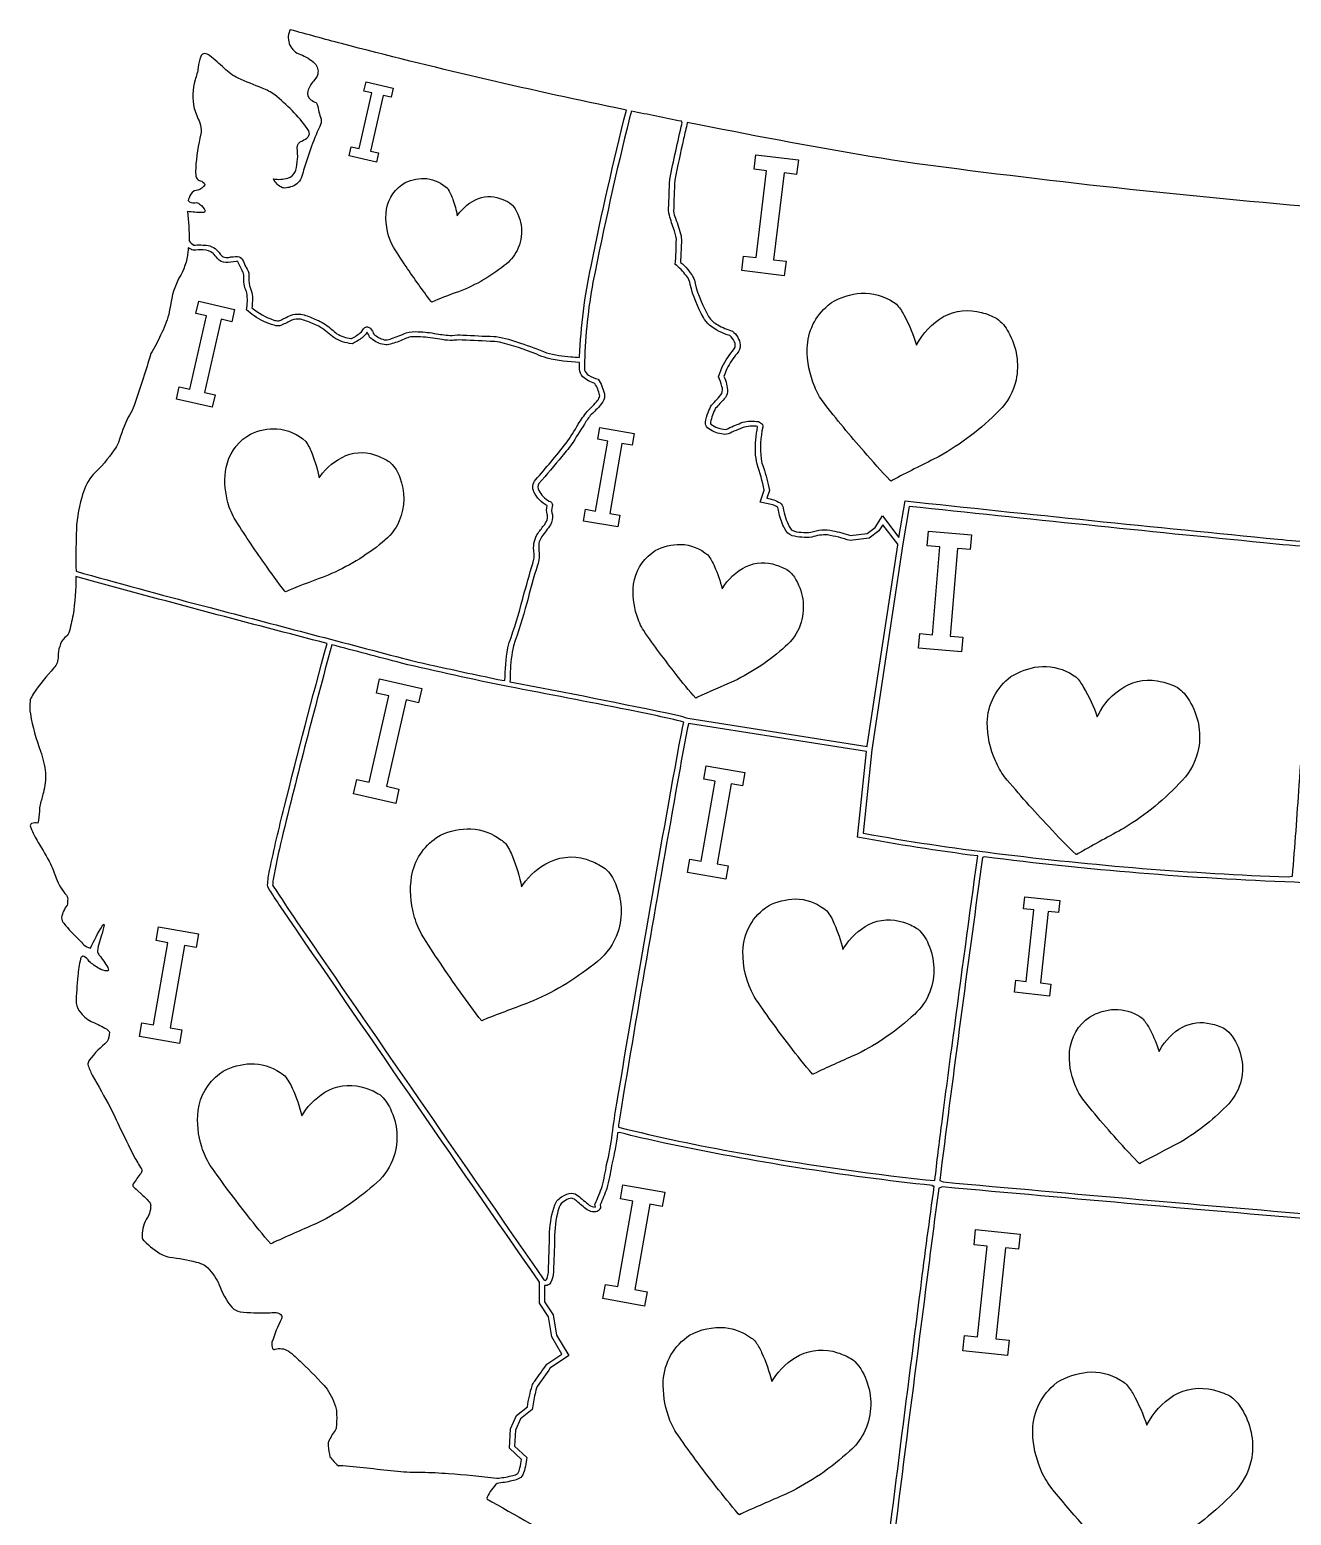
# Model space of a CAD drawing. Extents: x 0.9 to 94, y 1.8 to 57.4.
# Drawn here: x 7.91 to 39.39, y 20.36 to 57.44 of the extents above; entities that cross this region are included whole.
import ezdxf

# ---------------------------------------------------------------- set-up
doc = ezdxf.new("R2010")
doc.units = 0
doc.linetypes.add('0', pattern=[0])
doc.layers.add('1', color=7, linetype='0')

msp = doc.modelspace()

# ---------------------------------------------------------------- linework, layer by layer
at = {"layer": '1'}
for points in [[(12.154514, 53.091362, -0.152288), (12.289054, 52.920933, -0.492922), (12.248175, 52.882462), (12.228712, 52.880615, -0.03663), (11.847279, 52.904968, -0.029743), (11.89209, 52.176071, 0.091278), (12.006214, 52.065445, -0.052261), (12.3644, 52.057526, -0.205922), (12.667352, 51.842628, 0.072046), (12.738325, 51.777039, 0.15322), (12.882174, 51.760757, -0.040774), (13.099852, 51.786785, -0.260782), (13.226101, 51.697975, -0.021581), (13.303087, 51.525864), (13.312533, 51.508987, -0.173553), (13.381334, 51.308792, 0.047786), (13.398423, 51.054077), (13.405856, 51.03064, -0.13493), (13.467484, 50.625912, -0.009033), (13.458296, 50.5009, 0.084687), (14.001744, 50.195389, 0.071831), (14.128456, 50.178246, 0.078742), (14.221666, 50.215111), (14.309984, 50.260925, -0.159814), (14.676668, 50.341919, -0.070586), (14.992914, 50.232315, 0.031917), (15.120073, 50.185913, -0.069975), (15.452192, 49.957195, 0.00596), (15.580561, 49.854851, 0.107385), (15.928263, 49.734818), (15.939329, 49.735771, 0.085717), (16.188349, 49.904823, 0.002313), (16.260445, 49.996304, -0.426578), (16.416803, 49.98494, -0.111298), (16.498102, 49.846436, 0.114289), (16.75765, 49.705956, 0.122686), (16.906834, 49.721992), (16.941938, 49.732063, 0.018068), (17.308903, 49.876137, -0.105568), (17.60412, 49.901176, -0.051972), (18.062607, 49.852581, 0.026621), (18.452536, 49.81089, -0.051101), (18.721888, 49.821587, 0.005702), (19.497892, 49.786987), (19.551655, 49.782326, -0.045763), (20.163172, 49.620918, -0.011846), (20.812305, 49.380325, 0.052104), (21.419102, 49.279133, 0.007427), (21.620609, 49.263962), (21.634296, 49.28138, -0.041737), (21.919682, 51.542721, -0.012268), (22.802458, 55.432991), (22.535925, 55.494026, -0.012994), (15.695803, 57.096413, -0.002397), (14.415223, 57.443954), (14.399023, 57.415176, 0.435766), (14.668489, 56.824486, -0.099865), (15.025547, 56.604153, -0.240143), (15.102059, 56.335571, -0.11604), (15.051743, 56.238388), (14.993172, 56.162834, 0.093218), (14.849918, 55.91106, 0.318106), (14.932001, 55.694702, 0.082112), (15.061073, 55.623009), (15.090359, 55.573151, 0.028825), (15.182387, 55.212585, -0.173187), (15.153049, 55.030983, 0.034235), (14.922371, 54.461937), (14.748823, 53.941399, -0.021999), (14.689729, 53.741608, -0.240489), (14.42274, 53.518459, -0.04805), (14.282297, 53.491379), (14.244139, 53.492798), (14.218477, 53.499947, -0.178674), (13.993391, 53.717606, 0.099017), (14.356391, 53.737038, 0.200373), (14.53908, 53.897324), (14.552835, 53.937599, 0.093316), (14.589131, 54.491367, -0.337596), (14.717894, 54.673416, 0.070379), (14.859871, 54.766712, 0.315966), (14.874195, 54.920235), (14.859751, 54.948143), (14.840319, 54.978424, 0.066795), (14.026046, 55.818954, 0.065452), (13.715336, 55.98571, -0.008567), (13.116165, 56.23225, -0.078429), (12.765648, 56.48114, 0.024577), (12.401218, 56.796993, 0.131012), (12.270494, 56.85006, 0.273855), (12.194496, 56.796455), (12.181463, 56.772469, 0.060995), (12.118155, 56.503014, -0.058846), (12.038239, 56.191154, 0.120319), (12.020815, 55.479767, 0.01913), (12.156518, 55.122677, -0.089382), (12.191311, 54.882378), (12.185726, 54.844826, 0.047407), (12.055481, 53.991524), (12.054573, 53.915054, 0.105561), (12.074202, 53.744934, 0.224277), (12.168327, 53.673935, -0.239655), (12.283735, 53.579002), (12.284634, 53.572777, -0.154279), (12.105415, 53.434402, -0.028256), (12.02684, 53.42247), (12.008717, 53.414757, 0.170146), (11.890309, 53.245708, 0.026241), (11.867989, 53.176964, 0.280623), (12.031956, 53.125435, -0.230078)], [(20.583418, 44.07906, 0.012935), (20.317898, 43.127762, -0.013431), (19.985617, 42.062416, 0.049624), (19.905071, 41.412441, 0.00866), (19.897118, 41.16563, -0.005743), (24.075151, 40.332382, -0.032742), (24.333126, 40.256371), (28.805113, 39.547401), (28.812462, 39.566254), (29.570938, 44.577637), (29.573532, 44.597672), (29.200294, 45.087547), (29.103245, 44.932266), (28.859272, 44.749207), (28.857861, 44.748436), (28.383348, 44.689125, 0.045815), (27.81538, 44.831047, 0.110044), (27.425694, 44.77417, -0.087357), (26.939941, 44.813091, -0.20395), (26.752766, 44.985523, -0.073521), (26.613647, 45.370358, -0.00455), (26.577978, 45.517555), (26.572987, 45.523872, 0.091741), (26.450974, 45.581291, 0.044635), (26.140118, 45.646088), (26.24148, 45.950455), (26.241127, 45.955414, 0.035557), (26.062603, 46.595001, -0.084834), (26.032375, 47.20644, -0.023846), (26.076035, 47.530861), (26.07202, 47.537636, 0.094144), (25.936993, 47.54789, 0.037592), (25.738092, 47.52494, 0.013015), (25.337076, 47.353622, -0.129973), (25.171961, 47.352139, -0.12567), (24.823032, 47.509087, -0.237575), (24.778896, 47.644859, -0.079062), (24.844206, 47.892166, -0.038762), (24.924856, 48.071007, 0.031922), (25.183582, 48.362091, 0.158235), (25.18626, 48.539886, 0.063533), (25.099428, 48.777023), (25.194056, 49.028694, -0.056393), (25.492172, 49.474632, 0.272998), (25.495529, 49.656258, 0.098756), (25.380644, 49.809814, -0.095727), (24.877235, 50.066528, -0.09139), (24.722767, 50.261002, -0.06384), (24.392281, 51.085007, 0.151388), (24.294531, 51.306564, 0.054624), (24.019493, 51.58651, 0.019461), (24.048504, 52.219154, 0.061388), (23.980045, 52.487854, -0.028235), (23.861332, 52.860229, -0.068187), (23.85581, 52.977848, -0.004001), (23.883406, 53.707077, -0.007467), (24.189898, 55.107517), (24.177811, 55.157593, -0.000475), (22.925022, 55.411263), (22.881207, 55.244774, 0.012297), (21.968288, 51.141174, 0.039823), (21.75742, 49.16082, 0.00923), (21.760431, 48.948189, 0.192794), (21.859077, 48.821915, 0.089584), (22.096922, 48.724342, -0.07153), (22.254877, 48.356255, -0.200842), (22.210382, 48.154434, -0.062041), (21.979206, 47.89238, 0.069249), (21.792412, 47.661167, -0.000137), (21.471418, 47.150375, -0.02271), (21.194641, 46.79361, -0.004716), (20.618845, 46.112816, 0.289677), (20.614262, 45.944374, 0.137831), (20.876417, 45.675362, -0.454659), (20.951918, 45.544533, 0.16383), (20.954359, 45.335182, -0.190946), (20.905342, 45.087265, -0.023011), (20.692547, 44.794365, 0.17024), (20.614559, 44.510193, -0.017482), (20.623541, 44.257172, -0.04999)], [(18.595594, 52.818901, -0.149431), (19.113768, 53.232182, -0.190586), (19.717686, 53.206253, -0.067188), (19.938913, 53.08313), (19.962116, 53.059952), (19.985615, 53.032387, -0.274323), (20.075199, 51.934254, -0.117001), (19.750881, 51.556313, -0.084963), (18.529741, 50.872757, 0.017506), (17.950033, 50.645821), (17.931738, 50.659325, -0.018746), (17.306509, 51.53373, -0.020947), (16.950264, 52.090332, -0.145456), (16.818014, 52.966099, -0.220529), (17.282984, 53.630257, -0.127281), (17.82478, 53.726761, -0.16065), (18.33478, 53.484512, -0.071369), (18.471897, 53.201557, -0.040712), (18.583471, 52.80056)], [(12.414541, 43.017464, -0.000646), (17.215275, 41.754105, 0.009888), (17.992424, 41.571899, 0.003682), (19.701756, 41.205177), (19.772465, 41.194946, -0.042166), (19.844744, 42.009876, -0.042884), (19.924522, 42.272285, 0.019944), (20.25334, 43.383591, 0.001651), (20.493053, 44.227333, 0.079132), (20.498344, 44.34626), (20.491924, 44.446793, -0.187765), (20.600613, 44.879009, -0.02066), (20.762932, 45.092571, 0.098481), (20.834469, 45.253937, 0.118455), (20.822382, 45.346848, -0.131119), (20.82749, 45.560509, -0.156081), (20.494902, 45.905434, -0.296347), (20.532866, 46.205826, 0.013977), (21.299347, 47.124832, 0.027822), (21.601088, 47.597069, -0.034629), (21.824751, 47.914078, 0.0286), (22.084784, 48.189655, 0.10399), (22.135323, 48.304939), (22.134405, 48.321327, 0.07131), (22.015102, 48.614822, -0.113205), (21.713783, 48.781128, -0.179511), (21.632732, 48.971657), (21.632711, 49.137939, -0.046928), (20.825693, 49.24564, -0.032451), (20.565613, 49.342884, 0.030926), (19.638742, 49.643406, 0.055974), (19.404652, 49.663513, 0.003899), (18.601801, 49.69836, 0.034445), (18.465919, 49.68644, -0.044548), (18.208208, 49.706841, 0.012165), (17.728426, 49.772408, 0.00633), (17.465694, 49.780174, 0.093925), (17.306248, 49.740967), (17.162464, 49.680367, -0.062057), (16.831814, 49.578377), (16.79764, 49.576614, -0.148033), (16.479053, 49.703186, -0.028109), (16.391323, 49.772568, 0.097794), (16.334211, 49.890739, -0.104173), (16.20627, 49.755844, -0.06662), (15.955484, 49.605736, -0.114417), (15.502165, 49.756981), (15.468903, 49.78157, 0.037146), (15.125898, 50.043182, 0.048905), (14.966366, 50.107536, 0.062737), (14.667073, 50.21711, 0.141321), (14.454638, 50.189209, 0.005011), (14.198985, 50.067707, -0.161769), (14.012199, 50.064758, -0.094113), (13.518048, 50.302979, -0.019867), (13.322006, 50.449203, 0.092146), (13.329782, 50.876488, 0.02777), (13.283709, 51.001419, -0.077976), (13.257929, 51.187477), (13.257515, 51.273102, 0.196114), (13.215233, 51.42894), (13.204271, 51.44648, 0.000951), (13.109939, 51.649811, 0.289101), (13.064844, 51.661758, -0.034952), (12.804053, 51.632721, -0.215113), (12.597921, 51.735161, 0.015688), (12.488466, 51.861328, 0.175066), (12.240191, 51.945999, 0.017345), (11.994743, 51.940529, -0.178145), (11.877586, 52.007019), (11.870197, 51.983582), (11.864981, 51.939857), (11.859804, 51.897507, -0.120036), (11.638453, 51.244423, 0.083604), (11.426178, 50.570599, -0.001464), (11.382736, 50.337318, -0.044026), (11.180885, 49.820618, -0.023819), (10.939112, 49.3582), (10.908422, 49.271805, -0.012987), (10.520899, 48.064575, -0.068263), (10.400209, 47.825867), (10.37278, 47.774597, 0.02907), (10.127641, 47.138153, -0.065587), (10.022511, 46.955238, -0.060631), (9.495674, 46.344398), (9.451643, 46.29184, 0.084751), (9.211098, 45.768417, 0.070214), (9.075663, 44.855042, 0.010455), (9.069759, 43.929173), (9.255455, 43.873051, 0.004623)], [(30.043526, 49.579391, -0.139227), (30.715349, 50.281868, -0.197796), (31.663492, 50.384632, -0.059524), (32.043934, 50.234642, -0.114533), (32.33345, 49.894409, -0.18429), (32.523033, 48.698948, -0.14306), (32.096764, 47.932846, -0.07166), (30.603951, 46.790932, 0.001917), (29.503687, 46.234985), (29.455812, 46.207245), (29.408634, 46.178337), (29.384499, 46.192543, -0.016577), (28.733307, 46.911942, -0.015016), (27.715952, 48.143444, -0.068303), (27.501678, 48.532753, -0.106441), (27.313093, 49.487457, -0.214211), (27.831964, 50.564262), (27.921848, 50.637482, -0.11229), (28.660568, 50.868305, -0.159046), (29.46496, 50.642693), (29.504047, 50.617214), (29.542366, 50.590599, -0.067824), (29.725266, 50.325539, -0.052567), (30.040123, 49.572594)], [(15.159263, 46.292625, -0.139387), (15.801705, 46.81395, -0.19543), (16.613224, 46.799183, -0.051221), (16.892431, 46.654663), (16.918375, 46.63382, -0.113212), (17.147497, 46.26746, -0.195528), (17.135824, 45.18338, -0.126538), (16.710585, 44.644272, -0.070221), (15.356763, 43.825405, 0.005143), (14.370242, 43.447369), (14.334265, 43.431007), (14.298668, 43.413834), (14.27771, 43.42926, -0.01757), (13.777977, 44.110474, -0.01553), (13.018394, 45.250652, -0.074785), (12.844778, 45.70433, -0.107853), (12.815254, 46.51862, -0.192607), (13.330107, 47.29213), (13.419621, 47.351257, -0.114212), (14.082287, 47.482819, -0.174217), (14.805704, 47.160805, -0.065359), (14.960453, 46.857971, -0.047245), (15.135, 46.256477, -0.012212)], [(29.858284, 45.545609), (29.70208, 44.608383), (28.923906, 39.467293), (28.707771, 37.387047), (28.718418, 37.384857, 0.014899), (32.037094, 36.883591, 0.021778), (39.31004, 36.293583), (39.419155, 36.314362, 0.004909), (39.58836, 38.581463, 0.000896), (39.987389, 44.491753), (39.973995, 44.525688, -0.008831), (38.699066, 44.635559, -0.002363)], [(25.192987, 43.490768, -0.145757), (25.792448, 44.045956, -0.190116), (26.536587, 44.080967, -0.057895), (26.841057, 43.944366, -0.111088), (27.032436, 43.713486, -0.218248), (27.139513, 42.581211, -0.127286), (26.767271, 42.046822, -0.07289), (25.482582, 41.183769, 0.009176), (24.571844, 40.779465), (24.551394, 40.768372), (24.531153, 40.756905, -0.019056), (24.045498, 41.34967, -0.016261), (23.232746, 42.44389, -0.070052), (23.060177, 42.830772, -0.106348), (22.981911, 43.603809, -0.196449), (23.433348, 44.379822), (23.517084, 44.441528, -0.118582), (24.154654, 44.597141, -0.168171), (24.833916, 44.331238, -0.067889), (24.998524, 44.047035, -0.047553), (25.191124, 43.487442)], [(19.972965, 21.35318, 0.102773), (20.089779, 21.401665, 0.091113), (20.146648, 21.543922, 0.03346), (20.185213, 21.755798), (19.881437, 22.031967), (19.881008, 22.033165), (19.911318, 22.518089), (20.061165, 22.847923), (20.331043, 23.063828), (20.332838, 23.069572, -0.037426), (20.449688, 23.591568, -0.088629), (20.516043, 23.706186, -0.002185), (20.81752, 24.131662), (21.193407, 24.38237), (21.19462, 24.383415), (20.94142, 24.813858), (20.940895, 24.8153), (20.858023, 25.312531), (20.632711, 25.65065), (20.632711, 26.17598), (20.616789, 26.200777, -0.001659), (14.171668, 35.556255, -0.00642), (13.861168, 36.031013, -0.134023), (13.849804, 36.089737, -0.043172), (13.900896, 36.455719, -0.012043), (14.264327, 38.029266, -0.005017), (15.332257, 42.121273, -0.003476), (9.483778, 43.678181), (9.275715, 43.737644), (9.067947, 43.798141, -0.03039), (8.995432, 42.833839, -0.021658), (8.889697, 42.386375, -0.153618), (8.792302, 42.27066, 0.159998), (8.662373, 42.049438, 0.108114), (8.625066, 41.797623, -0.204005), (8.514046, 41.510948, 0.034976), (8.008856, 40.872349, 0.042761), (7.928626, 40.712746), (7.921735, 40.684219, 0.077518), (7.933431, 40.363586, 0.051922), (8.185746, 39.436417, -0.05417), (8.306592, 38.890026, -0.084719), (8.254422, 38.401329, -0.00943), (8.17271, 38.098328, 0.06273), (8.1583, 37.932388, -0.038042), (8.118103, 37.636101, 0.16252), (7.960624, 37.627678, 0.371517), (7.934126, 37.548073), (7.940061, 37.526779, 0.042846), (8.128817, 37.156418, -0.015026), (8.431988, 36.62204, -0.028554), (8.571241, 36.265259, 0.08896), (8.833232, 35.83654, -0.156352), (8.860897, 35.71447, -0.06327), (8.846985, 35.59407, 0.117023), (8.70988, 35.277493, 0.212541), (8.761765, 35.136559, 0.023492), (9.149251, 34.722057, -0.007091), (9.259827, 34.604065, 0.121147), (9.431477, 34.517113, -0.028021), (9.726632, 35.078686, -0.065272), (9.760426, 35.115311), (9.767466, 35.113663), (9.770082, 35.100891, -0.046241), (9.699558, 34.814209), (9.655617, 34.676445, 0.06876), (9.604136, 34.445324, 0.171735), (9.637688, 34.361023), (9.648672, 34.344589, -0.035661), (9.861597, 34.031879, -0.079087), (9.87624, 33.970566, -0.384731), (9.84796, 33.947342, -0.126438), (9.643898, 34.009556, -0.059387), (9.398489, 34.187599, 0.083007), (9.269046, 34.31258, 0.373268), (9.200014, 34.287842), (9.190414, 34.271759), (9.181026, 34.247185, 0.040339), (9.115614, 33.822632, 0.018965), (9.070757, 33.141083, 0.14531), (9.188545, 32.900543, 0.125214), (9.491554, 32.667999, -0.028393), (9.827688, 32.499279, -0.089235), (9.896116, 32.432663), (9.902157, 32.417137, -0.125977), (9.848076, 32.183624, 0.051816), (9.402609, 31.72604, 0.076207), (9.362061, 31.63266), (9.363609, 31.611122, 0.05754), (9.476395, 31.349689, 0.002358), (9.929561, 30.534859, 0.008719), (10.517456, 29.317039, -0.003738), (10.699747, 29.004944, -0.263236), (10.691133, 28.899666, 0.026887), (10.497409, 28.634047, 0.181662), (10.489822, 28.57946, 0.053456), (10.595142, 28.472549), (10.710844, 28.368881, -0.054278), (10.917993, 28.153, -0.18864), (10.930794, 28.079414, -0.16259), (10.819765, 27.745178, 0.127441), (10.719339, 27.28274, 0.188734), (10.766541, 27.207275, 0.056778), (11.226166, 26.859962, 0.091751), (11.405279, 26.806831, -0.019561), (12.070269, 26.682041, -0.04912), (12.2782, 26.601433), (12.309736, 26.58046, -0.084102), (12.62505, 26.159111), (12.636908, 26.131302, 0.095327), (12.963259, 25.547405, 0.174299), (13.167021, 25.440849, 0.039217), (13.848546, 25.415689, -0.011424), (14.063911, 25.418022, -0.139359), (14.178717, 25.371279, -0.316084), (14.192274, 25.264137, 0.029859), (13.959087, 24.683357, 0.143043), (13.97533, 24.520576, 0.384885), (14.035513, 24.504837, -0.200671), (14.362309, 24.466537, -0.028706), (14.703058, 24.163956, -0.02648), (15.332441, 23.511658, -0.083753), (15.560219, 23.012005, -0.060848), (15.570515, 22.875587, -0.037875), (15.562279, 22.539181, -0.121544), (15.532566, 22.475449, 0.056595), (15.369463, 22.194641, 0.124566), (15.362137, 22.091873, 0.027289), (15.404865, 21.820679, 0.051523), (15.606649, 21.599655), (15.614999, 21.597174), (15.623705, 21.596916), (15.62693, 21.601517), (15.642878, 21.604813), (15.675955, 21.605125), (15.724665, 21.602751, -0.002304), (17.094244, 21.45962, 0.02202), (17.699198, 21.43294, -0.019997), (18.361557, 21.401442, -0.01774), (19.569363, 21.284483), (19.610834, 21.286232, 0.030756)], [(22.0252, 28.135033, 0.017033), (22.197222, 28.569191, 0.021021), (22.308403, 29.112312, 0.033671), (22.448643, 29.866928, -0.013522), (22.564863, 30.647881, -0.003922), (24.172556, 39.876484), (24.201115, 40.018452), (24.231157, 40.16011), (24.203154, 40.17025), (24.148417, 40.184402, 0.009597), (22.844988, 40.462372, 0.002653), (19.840612, 41.04887, -0.008942), (17.186481, 41.632233, 0.001614), (15.4532, 42.089622, 0.006574), (14.203103, 37.251778, 0.012424), (13.986923, 36.231453, 0.025352), (13.974163, 36.08979), (13.986993, 36.064129, 0.004784), (15.186404, 34.293243, 0.001046), (20.74159, 26.240166, 0.191879), (20.786661, 26.218918, 0.202287), (20.822504, 26.272125, 0.069116), (20.855093, 26.424423, 0.007229), (20.886724, 27.433411, -0.067608), (21.013657, 28.10952, -0.176058), (21.21203, 28.325155, -0.099988), (21.433714, 28.400497, -0.165906), (21.595881, 28.335121, 0.004761), (21.87508, 28.103773, 0.13178), (22.021509, 28.054205), (22.025312, 28.055964), (22.028505, 28.058678, 0.111754), (22.017832, 28.116333)], [(34.569252, 40.33596, -0.135098), (35.209045, 41.034088, -0.198248), (36.164417, 41.164928, -0.058467), (36.544437, 41.028313, -0.112906), (36.847469, 40.693905, -0.183891), (37.078598, 39.499474, -0.14351), (36.673874, 38.710686, -0.071038), (35.224197, 37.515335, 0.003189), (34.109409, 36.898735), (34.073692, 36.876041), (34.038467, 36.852592), (34.020321, 36.854881, -0.017275), (33.348087, 37.543762, -0.016312), (32.237865, 38.794117, -0.064159), (32.010883, 39.191677, -0.105816), (31.804152, 40.148327, -0.228508), (32.394627, 41.2967, -0.104396), (33.083687, 41.542492, -0.150622), (33.854122, 41.388645, -0.03511), (34.015018, 41.291924, -0.062554), (34.208858, 41.027534, -0.050398), (34.547859, 40.291977, -0.011441)], [(30.95446, 32.285297, -0.000739), (31.566509, 36.817398, -0.014171), (28.571699, 37.285881), (28.79355, 39.422226), (28.791943, 39.422943), (24.353298, 40.126625), (24.347353, 40.107296, 0.006368), (24.086065, 38.706532, 0.003521), (22.635321, 30.300268), (22.619619, 30.198145), (22.60428, 30.095964), (22.605076, 30.047478, 0.017503), (25.620272, 29.409227, 0.017149), (30.274401, 28.73531), (30.499716, 28.718214, -0.007541), (30.670513, 30.125067, -0.001048)], [(20.215433, 36.098228, -0.123306), (20.889347, 36.674469, -0.212476), (21.923315, 36.691216, -0.057565), (22.273678, 36.504517, -0.111302), (22.527229, 36.128086, -0.18349), (22.588419, 34.91198, -0.14305), (22.078203, 34.186951, -0.070747), (20.478067, 33.202408, -0.001156), (19.338785, 32.767445, 0.020061), (19.192144, 32.700424, -0.016655), (18.653395, 33.42709, -0.014733), (17.692152, 34.865597, -0.070184), (17.501276, 35.346149, -0.106263), (17.44256, 36.308842, -0.203382), (18.066681, 37.276733), (18.163923, 37.340591, -0.111043), (18.92424, 37.496765, -0.150933), (19.668533, 37.222301, -0.020289), (19.784967, 37.130402, -0.07005), (19.960682, 36.803581, -0.050317), (20.183264, 36.050453, -0.014989)], [(40.469757, 27.825243, 0.00008), (42.189686, 27.68178), (42.381359, 35.917564), (42.37952, 35.917923), (39.469429, 36.162704, -0.022977), (31.737017, 36.79512), (31.687731, 36.781231, 0.002675), (30.67403, 29.154003), (30.648951, 28.936279), (30.625242, 28.718405), (30.705912, 28.68075, 0.001611)], [(28.22913, 34.526421, -0.1312), (28.853043, 35.109043, -0.199882), (29.719046, 35.162437, -0.059993), (30.052059, 35.011559), (30.079723, 34.990845, -0.110061), (30.333462, 34.622795, -0.197096), (30.376553, 33.428833, -0.118277), (29.987417, 32.864513, -0.072046), (28.562441, 31.87384, 0.004389), (27.532476, 31.408541), (27.496246, 31.389482), (27.460436, 31.369644), (27.443497, 31.373337, -0.017255), (26.879341, 32.077934, -0.017882), (25.987411, 33.309746, -0.132699), (25.709938, 34.441826, -0.251246), (26.346951, 35.575394, -0.112776), (27.021124, 35.746391, -0.157801), (27.72695, 35.505535), (27.763855, 35.478672), (27.799944, 35.450722, -0.070132), (27.980907, 35.138863, -0.045859), (28.204037, 34.484299, -0.012076)], [(36.111309, 31.969688, -0.141711), (36.674889, 32.545124, -0.179751), (37.38327, 32.631195, -0.067263), (37.733841, 32.504395, -0.1009), (37.914085, 32.320522, -0.228203), (38.121159, 31.145161, -0.128885), (37.770855, 30.573212, -0.071239), (36.560055, 29.637737, 0.007131), (35.653381, 29.162056), (35.631866, 29.148653), (35.61063, 29.134819), (35.582428, 29.157946), (35.450336, 29.294245), (35.319973, 29.432194, -0.016544), (34.222401, 30.703285, -0.080862), (33.99234, 31.110128, -0.117445), (33.85844, 31.949467, -0.214355), (34.356529, 32.798004, -0.121075), (34.991638, 32.988499, -0.147543), (35.611988, 32.808311, -0.129983), (35.713066, 32.72184, -0.055539), (35.867229, 32.478508, -0.046214), (36.093918, 31.935654, -0.012008)], [(14.733496, 30.38166, -0.130946), (15.377026, 30.973009, -0.201409), (16.30121, 31.021984, -0.059438), (16.64945, 30.859665, -0.11255), (16.9121, 30.504719, -0.193085), (17.001451, 29.312641, -0.131646), (16.575611, 28.669897, -0.070451), (15.123149, 27.669596, 0.002359), (14.012901, 27.176411), (13.972491, 27.155254), (13.932635, 27.13307, -0.017985), (13.35552, 27.837019, -0.015603), (12.419856, 29.093594, -0.07189), (12.20986, 29.554892, -0.107176), (12.11496, 30.462675, -0.198534), (12.650942, 31.382271), (12.741915, 31.449028, -0.105503), (13.42631, 31.63232, -0.155397), (14.159748, 31.412394, -0.020884), (14.277113, 31.329338, -0.07086), (14.463669, 31.018654, -0.049944), (14.703821, 30.332497, -0.015556)], [(33.477043, 17.186806), (33.526234, 17.875557), (39.718472, 17.403496), (39.720581, 17.407349), (40.331127, 26.704292), (40.495338, 26.704292), (40.52013, 27.694618), (40.513, 27.696146, -0.001525), (30.686758, 28.556955), (30.599932, 28.523981, 0.004415), (30.346239, 26.611374, 0.000801), (29.097982, 16.771152), (29.138561, 16.766899, 0.019168), (30.683556, 16.542477, 0.066828), (30.881929, 16.548464, 0.314935), (30.890656, 16.569206, 0.006674), (30.873762, 17.112791, -0.043947), (30.896297, 17.430565, -0.148279), (30.929495, 17.487316, -0.215063), (30.953705, 17.487368, 0.010054), (31.706367, 17.392584, 0.001085)], [(26.46287, 23.752182, -0.128612), (27.122829, 24.357744, -0.198248), (28.067123, 24.41884, -0.060705), (28.443874, 24.249054), (28.473068, 24.226593), (28.503048, 24.199562, -0.114522), (28.811357, 23.664429, -0.202487), (28.722727, 22.407808, -0.092674), (28.37245, 21.961487, -0.07171), (26.833616, 20.912493, 0.002321), (25.717772, 20.421761), (25.669462, 20.396971), (25.621807, 20.370949), (25.592764, 20.398163, -0.016306), (25.03648, 21.081963, -0.016831), (24.039196, 22.43051, -0.065036), (23.85183, 22.833609, -0.095911), (23.72311, 23.7118, -0.240612), (24.37998, 24.853855, -0.146693), (25.257477, 25.046068, -0.133976), (25.926805, 24.780373, -0.12276), (26.029724, 24.681265, -0.054938), (26.175426, 24.423233, -0.050406), (26.429279, 23.69709, -0.016025)], [(35.790539, 22.619858, -0.134102), (36.45446, 23.347935, -0.199246), (37.449539, 23.488113, -0.060027), (37.855892, 23.339951), (37.887241, 23.319763, -0.105101), (38.188263, 22.958509, -0.182702), (38.388882, 21.724035, -0.142601), (37.949184, 20.919962, -0.071723), (36.408058, 19.704771, 0.001081), (35.30159, 19.122326, 0.018897), (35.18119, 19.048027), (35.084187, 19.144262), (34.988419, 19.241732, -0.01932), (33.390503, 21.064301, -0.07267), (33.135284, 21.51651, -0.093677), (32.938717, 22.408974, -0.224151), (33.462986, 23.603722), (33.55357, 23.680084, -0.108607), (34.301529, 23.93326, -0.15593), (35.126724, 23.736158, -0.024636), (35.250031, 23.656975, -0.062978), (35.441853, 23.387604, -0.053258), (35.783985, 22.606285)]]:
    msp.add_lwpolyline(points, format="xyb", close=True, dxfattribs=at)
for points in [[(16.137056, 54.478569), (16.452129, 55.864876), (16.252758, 55.910187), (16.305319, 56.141457), (16.983183, 55.987389), (16.93062, 55.756126), (16.731249, 55.801437), (16.416178, 54.415138), (16.615549, 54.36982), (16.562988, 54.138557), (15.885124, 54.292618), (15.937685, 54.523888)], [(26.036695, 51.75457), (26.300817, 53.923515), (25.98889, 53.961502), (26.032951, 54.323334), (27.093508, 54.194183), (27.049446, 53.832352), (26.737516, 53.870338), (26.473394, 51.701393), (26.785322, 51.663406), (26.741261, 51.301575), (25.680704, 51.430725), (25.724766, 51.792557)], [(11.907944, 48.470306), (12.323574, 50.299065), (12.060572, 50.358841), (12.129908, 50.663918), (13.02412, 50.460686), (12.954782, 50.155609), (12.69178, 50.215378), (12.276148, 48.386627), (12.539152, 48.326851), (12.469814, 48.021767), (11.575602, 48.224998), (11.644939, 48.530083)], [(22.03409, 45.427528), (22.339737, 47.176765), (22.088169, 47.220726), (22.139158, 47.512535), (22.994486, 47.363083), (22.943497, 47.071266), (22.691931, 47.115227), (22.386284, 45.36599), (22.637852, 45.322037), (22.586863, 45.03022), (21.731535, 45.179672), (21.782524, 45.471489)], [(30.437054, 42.341576), (30.623806, 44.53492), (30.308369, 44.561775), (30.339523, 44.927681), (31.41201, 44.836365), (31.380856, 44.470459), (31.065418, 44.497322), (30.878666, 42.303978), (31.194103, 42.277115), (31.162949, 41.911217), (30.090462, 42.002533), (30.121616, 42.368431)], [(16.383841, 38.658325), (16.873268, 40.811783), (16.563568, 40.882164), (16.645216, 41.241417), (17.698196, 41.002098), (17.616549, 40.642853), (17.306849, 40.713234), (16.817421, 38.559784), (17.127121, 38.489395), (17.045473, 38.13015), (15.992493, 38.369461), (16.074141, 38.728714)], [(24.667971, 36.687279), (25.017897, 38.684448), (24.735771, 38.733879), (24.794147, 39.067055), (25.753372, 38.898987), (25.694996, 38.565811), (25.41287, 38.615242), (25.062944, 36.618073), (25.34507, 36.568642), (25.286694, 36.235466), (24.327469, 36.403534), (24.385845, 36.73671)], [(32.775646, 33.686317), (32.968521, 35.473846), (32.711445, 35.501587), (32.743622, 35.799789), (33.617676, 35.705482), (33.585499, 35.40728), (33.328423, 35.435013), (33.135551, 33.647484), (33.392628, 33.619743), (33.360451, 33.321541), (32.486397, 33.415848), (32.518574, 33.71405)], [(11.003803, 32.603081), (11.3606, 34.652611), (11.065845, 34.703918), (11.125368, 35.04583), (12.127531, 34.871368), (12.068008, 34.529457), (11.773254, 34.580772), (11.416458, 32.531242), (11.711212, 32.479935), (11.65169, 32.138023), (10.649527, 32.312485), (10.709049, 32.654396)], [(22.584106, 26.068886), (22.960417, 28.200943), (22.653793, 28.255066), (22.71657, 28.610741), (23.759089, 28.426735), (23.696312, 28.07106), (23.389688, 28.125175), (23.013378, 25.993118), (23.320002, 25.939003), (23.257225, 25.583321), (22.214706, 25.767326), (22.277483, 26.123009)], [(31.565159, 24.811752), (31.801178, 27.080818), (31.474854, 27.114761), (31.514225, 27.493301), (32.623741, 27.377892), (32.584366, 26.999359), (32.258038, 27.033302), (32.022015, 24.764229), (32.348343, 24.730286), (32.308968, 24.351753), (31.199455, 24.467163), (31.238831, 24.845695)]]:
    msp.add_lwpolyline(points, close=True, dxfattribs=at)
for points in [[(40.353043, 52.983013, -0.012995), (29.72312, 54.1423, -0.008869), (25.202337, 54.955193), (24.617113, 55.070145), (24.321793, 55.123859, 0.004448), (24.227604, 54.716072, 0.00361), (24.007435, 53.689613, 0.009337), (23.980038, 52.915787, 0.067543), (24.025887, 52.737045, -0.030275), (24.164312, 52.29493, -0.065565), (24.173391, 52.123985, -0.009824), (24.149019, 51.646774), (24.154106, 51.63623, -0.082877), (24.462353, 51.277203, -0.097174), (24.515104, 51.107841, 0.066224), (24.853167, 50.285854, 0.133026), (25.082298, 50.074348, 0.057414), (25.448261, 49.920189, -0.187865), (25.64349, 49.575363, -0.216482), (25.56201, 49.362366, 0.051458), (25.308596, 48.978729), (25.235336, 48.783745, -0.11817), (25.322823, 48.402794, -0.178253), (25.239405, 48.229782, -0.019332), (25.027113, 47.996506, 0.079043), (24.902464, 47.638084, 0.095091), (24.908958, 47.599854, 0.157916), (25.276587, 47.467533, 0.121229), (25.337723, 47.490593, -0.014567), (25.705345, 47.646492, -0.090274), (26.094734, 47.661221, -0.194645), (26.194153, 47.586937, -0.145659), (26.202127, 47.525276, 0.077208), (26.161217, 46.73431, 0.060844), (26.222359, 46.511559, -0.034282), (26.370638, 45.943016), (26.305773, 45.748047), (26.305866, 45.747108, -0.097898), (26.637455, 45.630821, -0.220015), (26.709509, 45.50705, 0.063382), (26.859787, 45.043293, 0.108078), (26.940525, 44.950294, 0.100981), (27.1646, 44.899094, 0.039801), (27.406122, 44.899002, -0.147755), (27.94948, 44.936089, -0.029922), (28.396015, 44.816689), (28.809914, 44.868446), (29.009506, 45.018143), (29.190128, 45.307144), (29.601715, 44.766937), (29.754299, 45.682037), (29.754564, 45.682472, 0.002363), (39.059032, 44.725483, 0.004168), (39.952766, 44.651199)], [(29.001795, 17.011385, -0.000632), (30.144522, 26.02425, -0.002704), (30.481945, 28.575653), (30.439526, 28.579552), (30.440601, 28.591337, -0.025528), (23.75272, 29.65048, -0.00745), (22.629314, 29.912245), (22.579664, 29.906662, -0.035589), (22.431349, 29.089249, -0.02616), (22.312372, 28.518211, -0.013706), (22.15029, 28.105705), (22.151125, 28.1007, -0.522218), (22.008417, 27.930939, -0.148805), (21.82653, 27.988625, -0.044793), (21.560829, 28.206038, 0.110616), (21.441126, 28.275389, 0.205282), (21.150711, 28.104988, 0.075554), (21.080385, 27.893913, 0.063166), (21.006353, 27.172409, -0.010873), (20.973007, 26.349089, -0.139859), (20.880335, 26.132816, -0.23824), (20.75783, 26.095787), (20.757711, 25.688492), (20.976885, 25.359711), (21.060583, 24.857819), (21.361645, 24.346008), (21.362129, 24.34462), (20.90687, 24.041115), (20.903645, 24.03717, 0.004846), (20.578527, 23.576035, 0.056687), (20.523355, 23.388138, 0.014842), (20.447376, 22.996819), (20.162624, 22.76902), (20.034651, 22.487518), (20.009466, 22.084503), (20.315826, 21.805992, -0.083033), (20.217995, 21.369808, -0.191429), (20.101717, 21.265919, -0.068897), (19.94676, 21.217705, -0.028028), (19.576286, 21.156624, 0.075144), (19.32382, 20.812347, 0.200492), (19.324478, 20.758217), (19.33144, 20.753807), (19.357447, 20.741776), (19.441256, 20.696411), (19.582388, 20.620071, -0.000247), (23.944996, 18.132475, 0.006327)]]:
    msp.add_lwpolyline(points, format="xyb", dxfattribs=at)

doc.saveas('drawing.dxf')
